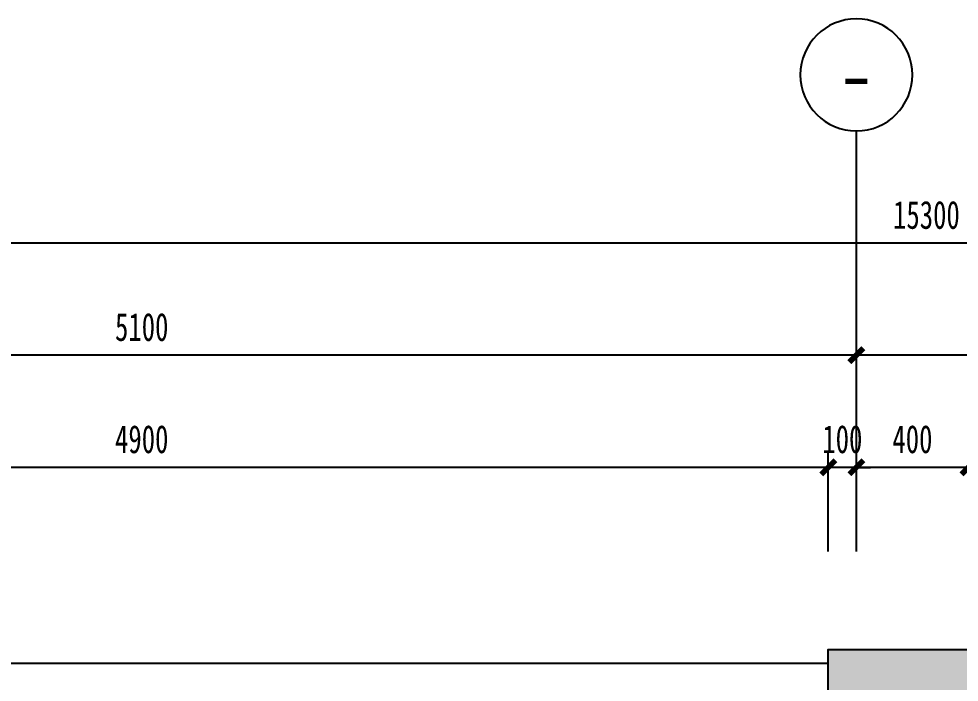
# Model space of a CAD drawing. Header units: millimetres. Extents: x -133666 to 880576, y -269375 to 86941.
# Drawn here: x -41593 to -38237, y -145733 to -143367 of the extents above; entities that cross this region are included whole.
import ezdxf
from ezdxf.enums import TextEntityAlignment as Align

# ---------------------------------------------------------------- set-up
doc = ezdxf.new("R2010")
doc.units = ezdxf.units.MM
doc.header["$LTSCALE"] = 1000
doc.linetypes.add('CENTER', pattern=[50.8, 31.75, -6.35, 6.35, -6.35])
doc.layers.get('0').update_dxf_attribs({"linetype": 'CONTINUOUS'})
doc.layers.get('Defpoints').update_dxf_attribs({"color": 6, "linetype": 'CONTINUOUS'})
for name, color, linetype in [('A-土建墙（含管井、立管）', 6, 'CONTINUOUS'), ('A-土建柱', 6, 'CONTINUOUS'), ('A-土建柱填充', 251, 'CONTINUOUS'), ('A-轴号', 4, 'CONTINUOUS'), ('A-轴线', 8, 'CENTER'), ('W-尺寸', 5, 'CONTINUOUS')]:
    doc.layers.add(name, color=color, linetype=linetype)
doc.styles.add('DIM', font='', dxfattribs={"width": 0.7})
doc.styles.add('NAME-1', font='simhei.ttf')
doc.styles.get('DIM').set_extended_font_data('SimSun')
doc.dimstyles.new('50', dxfattribs={"dimscale": 50, "dimtxt": 2, "dimasz": 1, "dimexe": 1, "dimexo": 1, "dimgap": 1, "dimtad": 1, "dimdec": 0, "dimzin": 0, "dimdsep": 46, "dimtxsty": 'DIM', "dimblk": 'ARCHTICK', "dimcen": 0, "dimclrd": 5, "dimclre": 5, "dimclrt": 35, "dimadec": 0, "dimazin": 0, "dimtfac": 0.5, "dimtdec": 0, "dimtix": 1, "dimtmove": 2, "dimatfit": 2, "dimldrblk": 'A', "dimfxl": 0, "dimtolj": 1, "dimtzin": 0, "dimlwd": -1, "dimlwe": -1, "dimarcsym": 0})

# ---------------------------------------------------------------- blocks, each defined once
blk = doc.blocks.new('_ArchTick')
at = {"color": 0, "linetype": 'ByBlock', "const_width": 0.4}
blk.add_lwpolyline([(-0.5, -0.5), (0.5, 0.5)], dxfattribs=at)
blk = doc.blocks.new('*D497')
at = {"layer": 'Defpoints', "color": 0}
for p in [(-38604.1, -144966.6), (-38604.1, -145616.6), (-38204.1, -145616.6)]:
    blk.add_point(p, dxfattribs=at)
at = {"layer": 'W-尺寸', "color": 5}
for p, q in [((-38604.1, -145266.6), (-38604.1, -144916.6)), ((-38204.1, -145266.6), (-38204.1, -144916.6)), ((-38204.1, -144966.6), (-38604.1, -144966.6))]:
    blk.add_line(p, q, dxfattribs=at)
at = {"layer": 'W-尺寸', "color": 5, "xscale": 50, "yscale": 50, "zscale": 50, "rotation": 180}
blk.add_blockref('_ArchTick', (-38604.1, -144966.6), dxfattribs=at)
at = {"layer": 'W-尺寸', "color": 5, "xscale": 50, "yscale": 50, "zscale": 50}
blk.add_blockref('_ArchTick', (-38204.1, -144966.6), dxfattribs=at)
at = {"layer": 'W-尺寸', "color": 35, "insert": (-38404.1, -144866.6), "char_height": 100, "attachment_point": 5, "style": 'DIM'}
blk.add_mtext('\\A1;400', dxfattribs=at)
blk = doc.blocks.new('A')
for p, q in [((-1.435, 1.148), (-1.09, 1.437)), ((-1.09, 1.437), (0, 0)), ((-1.435, 1.148), (-0.369, 0)), ((-0.369, 0), (-2.127, 0)), ((-1.435, -1.148), (-0.369, 0)), ((-1.09, -1.437), (0, 0)), ((-1.435, -1.148), (-1.09, -1.437))]:
    blk.add_line(p, q)
for points in [[(-1.435, 1.148), (-1.09, 1.437), (-0.369, 0), (0, 0)], [(-1.435, -1.148), (-1.09, -1.437), (-0.369, 0), (0, 0)]]:
    blk.add_solid(points)
blk = doc.blocks.new('*D498')
at = {"layer": 'Defpoints', "color": 0}
for p in [(-38704.1, -144966.6), (-38704.1, -145616.6), (-38604.1, -145616.6)]:
    blk.add_point(p, dxfattribs=at)
at = {"layer": 'W-尺寸', "color": 5}
for p, q in [((-38704.1, -145266.6), (-38704.1, -144916.6)), ((-38604.1, -145266.6), (-38604.1, -144916.6)), ((-38704.1, -144966.6), (-38754.1, -144966.6)), ((-38604.1, -144966.6), (-38704.1, -144966.6)), ((-38604.1, -144966.6), (-38554.1, -144966.6))]:
    blk.add_line(p, q, dxfattribs=at)
at = {"layer": 'W-尺寸', "color": 5, "xscale": 50, "yscale": 50, "zscale": 50}
blk.add_blockref('_ArchTick', (-38704.1, -144966.6), dxfattribs=at)
at = {"layer": 'W-尺寸', "color": 5, "xscale": 50, "yscale": 50, "zscale": 50, "rotation": 180}
blk.add_blockref('_ArchTick', (-38604.1, -144966.6), dxfattribs=at)
at = {"layer": 'W-尺寸', "color": 35, "insert": (-38654.1, -144866.6), "char_height": 100, "attachment_point": 5, "style": 'DIM'}
blk.add_mtext('\\A1;100', dxfattribs=at)
blk = doc.blocks.new('*D499')
at = {"layer": 'Defpoints', "color": 0}
for p in [(-43604.1, -144966.6), (-43604.1, -145616.6), (-38704.1, -145616.6)]:
    blk.add_point(p, dxfattribs=at)
at = {"layer": 'W-尺寸', "color": 5}
for p, q in [((-43604.1, -145266.6), (-43604.1, -144916.6)), ((-38704.1, -145266.6), (-38704.1, -144916.6)), ((-38704.1, -144966.6), (-43604.1, -144966.6))]:
    blk.add_line(p, q, dxfattribs=at)
at = {"layer": 'W-尺寸', "color": 5, "xscale": 50, "yscale": 50, "zscale": 50, "rotation": 180}
blk.add_blockref('_ArchTick', (-43604.1, -144966.6), dxfattribs=at)
at = {"layer": 'W-尺寸', "color": 5, "xscale": 50, "yscale": 50, "zscale": 50}
blk.add_blockref('_ArchTick', (-38704.1, -144966.6), dxfattribs=at)
at = {"layer": 'W-尺寸', "color": 35, "insert": (-41154.1, -144866.6), "char_height": 100, "attachment_point": 5, "style": 'DIM'}
blk.add_mtext('\\A1;4900', dxfattribs=at)
blk = doc.blocks.new('*D520')
at = {"layer": 'Defpoints', "color": 0}
for p in [(-46004.1, -144166.6), (-46004.1, -144766.6), (-30704.1, -144866.6)]:
    blk.add_point(p, dxfattribs=at)
at = {"layer": 'W-尺寸', "color": 5}
for p, q in [((-46004.1, -144466.6), (-46004.1, -144116.6)), ((-30704.1, -144466.6), (-30704.1, -144116.6)), ((-30704.1, -144166.6), (-46004.1, -144166.6))]:
    blk.add_line(p, q, dxfattribs=at)
at = {"layer": 'W-尺寸', "color": 5, "xscale": 50, "yscale": 50, "zscale": 50, "rotation": 180}
blk.add_blockref('_ArchTick', (-46004.1, -144166.6), dxfattribs=at)
at = {"layer": 'W-尺寸', "color": 5, "xscale": 50, "yscale": 50, "zscale": 50}
blk.add_blockref('_ArchTick', (-30704.1, -144166.6), dxfattribs=at)
at = {"layer": 'W-尺寸', "color": 35, "insert": (-38354.1, -144066.6), "char_height": 100, "attachment_point": 5, "style": 'DIM'}
blk.add_mtext('\\A1;15300', dxfattribs=at)
blk = doc.blocks.new('*D523')
at = {"layer": 'Defpoints', "color": 0}
for p in [(-38604.1, -144566.6), (-32504.1, -145566.6), (-38604.1, -145616.6)]:
    blk.add_point(p, dxfattribs=at)
at = {"layer": 'W-尺寸', "color": 5}
for p, q in [((-38604.1, -144866.6), (-38604.1, -144516.6)), ((-32504.1, -144866.6), (-32504.1, -144516.6)), ((-32504.1, -144566.6), (-38604.1, -144566.6))]:
    blk.add_line(p, q, dxfattribs=at)
at = {"layer": 'W-尺寸', "color": 5, "xscale": 50, "yscale": 50, "zscale": 50, "rotation": 180}
blk.add_blockref('_ArchTick', (-38604.1, -144566.6), dxfattribs=at)
at = {"layer": 'W-尺寸', "color": 5, "xscale": 50, "yscale": 50, "zscale": 50}
blk.add_blockref('_ArchTick', (-32504.1, -144566.6), dxfattribs=at)
at = {"layer": 'W-尺寸', "color": 35, "insert": (-35554.1, -144466.6), "char_height": 100, "attachment_point": 5, "style": 'DIM'}
blk.add_mtext('\\A1;6100', dxfattribs=at)
blk = doc.blocks.new('*D524')
at = {"layer": 'Defpoints', "color": 0}
for p in [(-43704.1, -144566.6), (-38604.1, -145616.6), (-43704.1, -145866.6)]:
    blk.add_point(p, dxfattribs=at)
at = {"layer": 'W-尺寸', "color": 5}
for p, q in [((-43704.1, -144866.6), (-43704.1, -144516.6)), ((-38604.1, -144866.6), (-38604.1, -144516.6)), ((-38604.1, -144566.6), (-43704.1, -144566.6))]:
    blk.add_line(p, q, dxfattribs=at)
at = {"layer": 'W-尺寸', "color": 5, "xscale": 50, "yscale": 50, "zscale": 50, "rotation": 180}
blk.add_blockref('_ArchTick', (-43704.1, -144566.6), dxfattribs=at)
at = {"layer": 'W-尺寸', "color": 5, "xscale": 50, "yscale": 50, "zscale": 50}
blk.add_blockref('_ArchTick', (-38604.1, -144566.6), dxfattribs=at)
at = {"layer": 'W-尺寸', "color": 35, "insert": (-41154.1, -144466.6), "char_height": 100, "attachment_point": 5, "style": 'DIM'}
blk.add_mtext('\\A1;5100', dxfattribs=at)
blk = doc.blocks.new('轴号')
at = {"color": 4}
blk.add_circle((4, 0), 4, dxfattribs=at)
at = {"color": 2, "style": 'NAME-1'}
blk.add_attdef('1', text='', height=4, dxfattribs=at).set_placement((4, 0), align=Align.MIDDLE)

msp = doc.modelspace()

# ---------------------------------------------------------------- hatches: boundary and pattern name
at = {"layer": 'A-土建柱填充'}
h = msp.add_hatch(color=256, dxfattribs=at)
h.dxf.hatch_style = 1
h.paths.add_polyline_path([(-38704.1, -145616.6), (-38704.1, -145916.6), (-38204.1, -145916.6), (-38204.1, -145616.6)])

# ---------------------------------------------------------------- linework, layer by layer
at = {"layer": 'A-土建墙（含管井、立管）', "color": 6}
msp.add_line((-38704.1, -145666.6), (-43604.1, -145666.6), dxfattribs=at)
at = {"layer": 'A-土建柱'}
msp.add_lwpolyline([(-38704.1, -145916.6), (-38704.1, -145616.6), (-38204.1, -145616.6), (-38204.1, -145916.6), (-38704.1, -145916.6)], dxfattribs=at)
at = {"layer": 'A-轴线'}
msp.add_line((-38604.1, -145266.6), (-38604.1, -143766.6), dxfattribs=at)
msp.add_line((-38604.1, -145266.6), (-38604.1, -143766.6), dxfattribs=at)

# ---------------------------------------------------------------- block references
at = {"layer": 'A-轴号', "color": 4, "ltscale": 20}
ref = msp.add_blockref('轴号', (-38404.1, -143566.6), dxfattribs=dict(at, xscale=-50, yscale=50, zscale=50))
ref.add_attrib('1', '-', dxfattribs={"layer": '0', "color": 2, "height": 200, "style": 'NAME-1'}).set_placement((-38604.1, -143566.6), align=Align.MIDDLE)

# ---------------------------------------------------------------- dimensions: what is measured, and where the dimension line sits
at = {"layer": 'W-尺寸'}
for base, p1, p2, picture, middle in [((-46004.1, -144166.6), (-30704.1, -144866.6), (-46004.1, -144766.6), '*D520', (-38354.1, -144066.6)), ((-43704.1, -144566.6), (-38604.1, -145616.6), (-43704.1, -145866.6), '*D524', (-41154.1, -144466.6)), ((-38604.1, -144566.6), (-32504.1, -145566.6), (-38604.1, -145616.6), '*D523', (-35554.1, -144466.6)), ((-43604.1, -144966.6), (-38704.1, -145616.6), (-43604.1, -145616.6), '*D499', (-41154.1, -144866.6)), ((-38704.1, -144966.6), (-38604.1, -145616.6), (-38704.1, -145616.6), '*D498', (-38654.1, -144866.6)), ((-38604.1, -144966.6), (-38204.1, -145616.6), (-38604.1, -145616.6), '*D497', (-38404.1, -144866.6))]:
    dim = msp.add_linear_dim(base=base, p1=p1, p2=p2, angle=180, dimstyle='50', dxfattribs=at)
    dim.commit()
    dim.dimension.update_dxf_attribs({"geometry": picture, "text_midpoint": middle})

doc.saveas('drawing.dxf')
